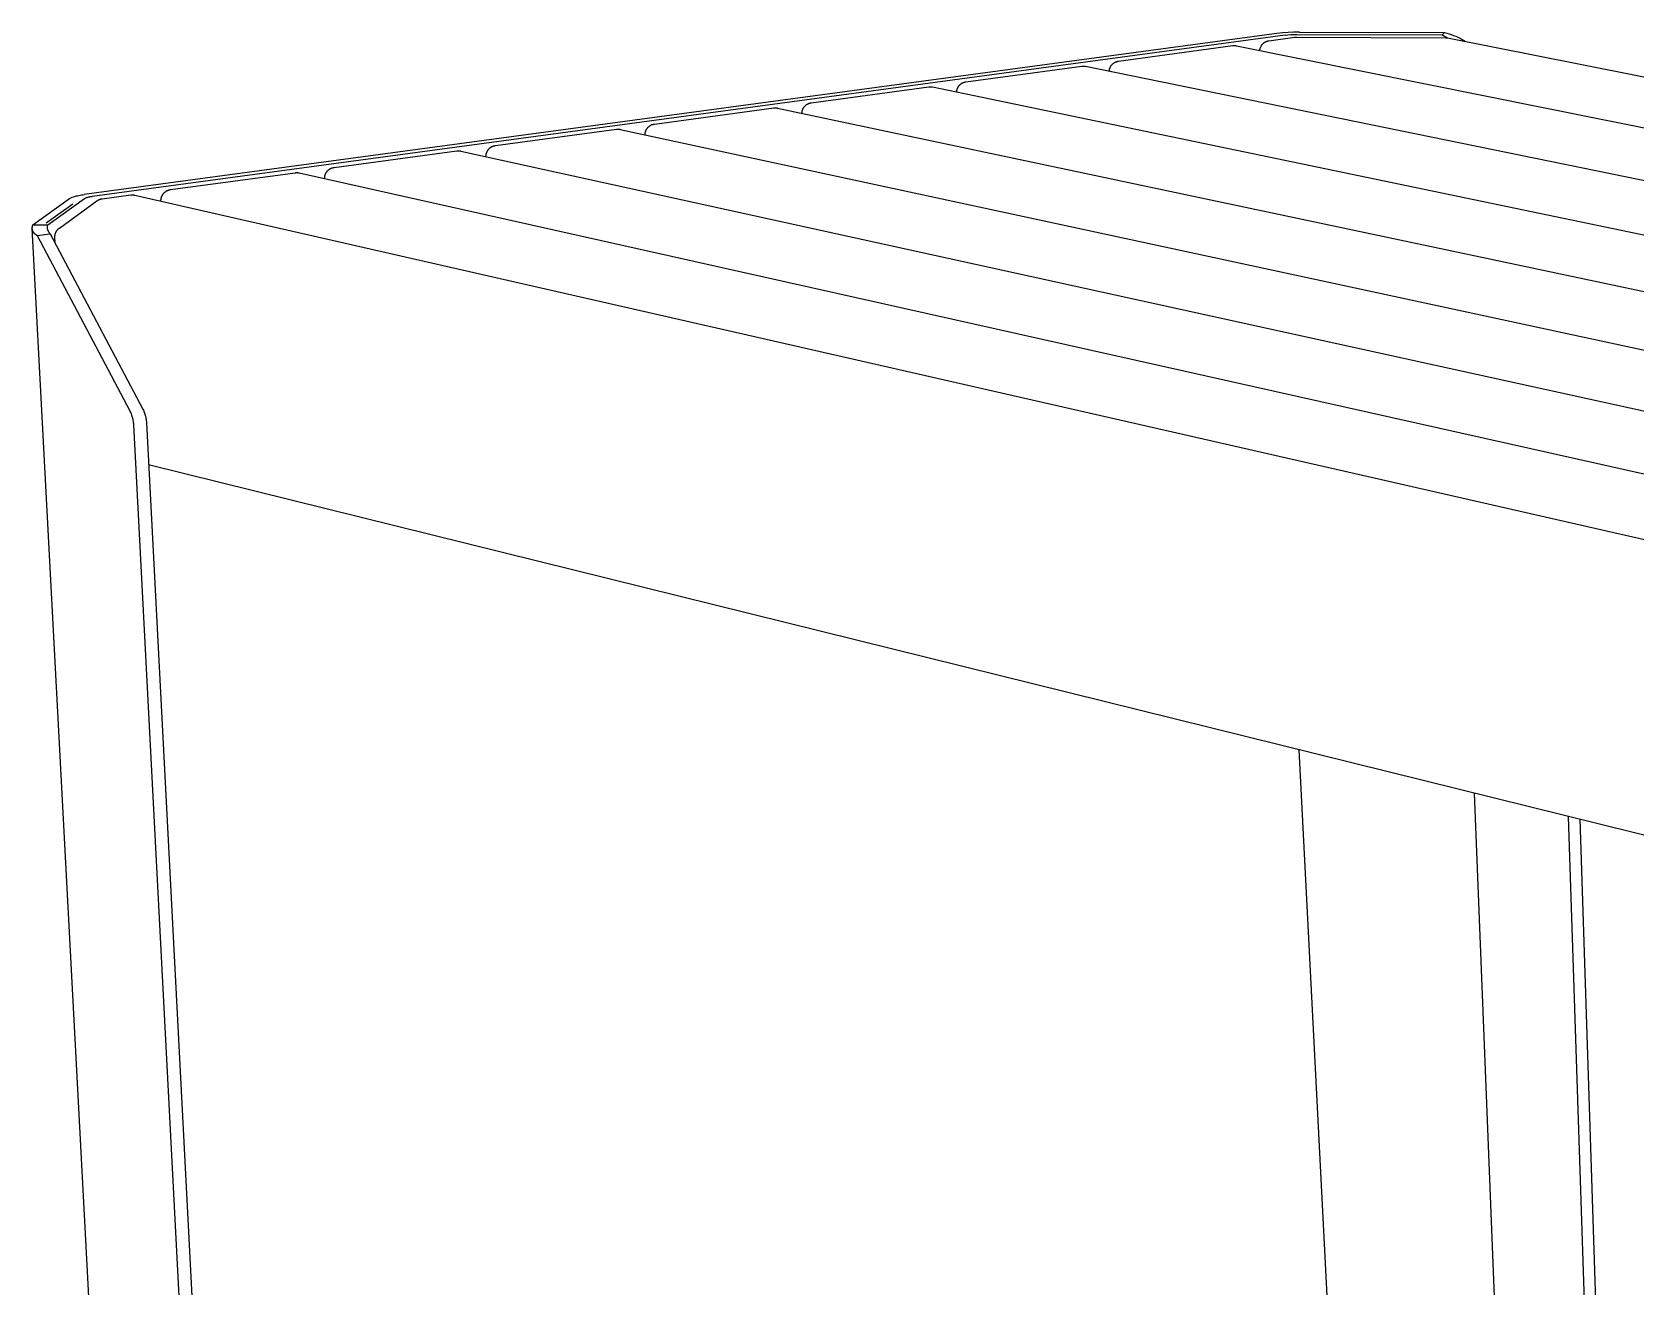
# Model space of a CAD drawing. Header units: millimetres. Extents: x 0 to 4030, y 0 to 2816.
# Drawn here: x 410.5 to 627.6, y 1132.1 to 1302.1 of the extents above; entities that cross this region are included whole.
import ezdxf

# ---------------------------------------------------------------- set-up
doc = ezdxf.new("R2010")
doc.units = ezdxf.units.MM
doc.header["$MEASUREMENT"] = 0
doc.layers.add('Domyślny', color=7, linetype='Continuous', true_color=0x000000)
doc.layers.add('Utwórz2D linie widoczne', color=7, linetype='Continuous', true_color=0x000000)

msp = doc.modelspace()

# ---------------------------------------------------------------- linework, layer by layer
at = {"layer": 'Domyślny'}
for p, q in [((587.74, 1093.42), (582.05, 1204.84)), ((609.96, 1093.3), (605.8, 1198.96))]:
    msp.add_line(p, q, dxfattribs=at)
at = {"layer": 'Utwórz2D linie widoczne'}
for p, q in [((579.02, 1301.87), (417.5, 1280.03)), ((580.13, 1301.65), (418.58, 1279.79)), ((577.95, 1300.87), (581.47, 1301.34)), ((579.78, 1301.95), (579.02, 1301.87)), ((580.54, 1302.01), (579.78, 1301.95)), ((580.13, 1301.65), (580.53, 1301.69)), ((580.53, 1301.69), (580.93, 1301.72)), ((581.3, 1302.04), (580.54, 1302.01)), ((580.93, 1301.72), (581.34, 1301.74)), ((582.07, 1302.05), (581.3, 1302.04)), ((581.34, 1301.74), (581.74, 1301.74)), ((581.47, 1301.34), (581.52, 1301.35)), ((581.52, 1301.35), (581.57, 1301.35)), ((581.57, 1301.35), (581.62, 1301.36)), ((581.62, 1301.36), (581.67, 1301.36)), ((581.67, 1301.36), (601.84, 1301.29)), ((581.74, 1301.74), (601.4, 1301.68)), ((582.07, 1302.05), (601.71, 1301.98)), ((601.4, 1301.68), (601.71, 1301.98)), ((601.4, 1301.68), (601.65, 1301.55)), ((601.65, 1301.55), (601.9, 1301.41)), ((601.71, 1301.98), (602.03, 1301.9)), ((601.84, 1301.29), (601.89, 1301.29)), ((601.89, 1301.29), (601.93, 1301.29)), ((601.9, 1301.41), (602.13, 1301.26)), ((601.93, 1301.29), (601.98, 1301.28)), ((601.98, 1301.28), (602.03, 1301.28)), ((602.03, 1301.9), (602.34, 1301.81)), ((602.03, 1301.28), (602.07, 1301.27)), ((602.07, 1301.27), (602.12, 1301.26)), ((602.12, 1301.26), (1235.44, 1175.98)), ((602.34, 1301.81), (602.64, 1301.71)), ((602.64, 1301.71), (602.95, 1301.6)), ((602.95, 1301.6), (603.24, 1301.48)), ((603.24, 1301.48), (603.54, 1301.35)), ((603.54, 1301.35), (603.83, 1301.21)), ((603.83, 1301.21), (604.12, 1301.06)), ((604.12, 1301.06), (604.4, 1300.91)), ((557.58, 1298.11), (573.07, 1300.21)), ((573.07, 1300.21), (573.12, 1300.21)), ((573.12, 1300.21), (573.17, 1300.22)), ((573.17, 1300.22), (573.22, 1300.22)), ((573.22, 1300.22), (573.26, 1300.22)), ((573.26, 1300.22), (573.31, 1300.22)), ((573.31, 1300.22), (573.36, 1300.22)), ((573.36, 1300.22), (573.41, 1300.21)), ((573.41, 1300.21), (573.46, 1300.21)), ((573.46, 1300.21), (573.51, 1300.2)), ((573.51, 1300.2), (573.56, 1300.19)), ((573.56, 1300.19), (1229.21, 1168.3)), ((576.72, 1299.6), (576.73, 1299.65)), ((576.72, 1299.55), (576.72, 1299.6)), ((576.73, 1299.65), (576.74, 1299.7)), ((576.74, 1299.7), (576.75, 1299.75)), ((576.75, 1299.75), (576.76, 1299.79)), ((576.76, 1299.79), (576.77, 1299.84)), ((576.77, 1299.84), (576.78, 1299.89)), ((576.78, 1299.89), (576.8, 1299.94)), ((576.8, 1299.94), (576.82, 1299.98)), ((576.82, 1299.98), (576.84, 1300.03)), ((576.84, 1300.03), (576.86, 1300.07)), ((576.86, 1300.07), (576.88, 1300.11)), ((576.88, 1300.11), (576.9, 1300.16)), ((576.9, 1300.16), (576.92, 1300.2)), ((576.92, 1300.2), (576.95, 1300.24)), ((576.95, 1300.24), (576.98, 1300.28)), ((576.98, 1300.28), (577.01, 1300.32)), ((577.01, 1300.32), (577.04, 1300.36)), ((577.04, 1300.36), (577.07, 1300.4)), ((577.07, 1300.4), (577.1, 1300.43)), ((577.1, 1300.43), (577.14, 1300.47)), ((577.14, 1300.47), (577.17, 1300.5)), ((577.17, 1300.5), (577.21, 1300.53)), ((577.21, 1300.53), (577.24, 1300.56)), ((577.24, 1300.56), (577.28, 1300.59)), ((577.28, 1300.59), (577.32, 1300.62)), ((577.32, 1300.62), (577.36, 1300.65)), ((577.36, 1300.65), (577.4, 1300.68)), ((577.4, 1300.68), (577.45, 1300.7)), ((577.45, 1300.7), (577.49, 1300.72)), ((577.49, 1300.72), (577.53, 1300.75)), ((577.53, 1300.75), (577.58, 1300.77)), ((577.58, 1300.77), (577.62, 1300.78)), ((577.62, 1300.78), (577.67, 1300.8)), ((577.67, 1300.8), (577.72, 1300.82)), ((577.72, 1300.82), (577.76, 1300.83)), ((577.76, 1300.83), (577.81, 1300.84)), ((577.81, 1300.84), (577.86, 1300.85)), ((577.86, 1300.85), (577.9, 1300.86)), ((577.9, 1300.86), (577.95, 1300.87)), ((604.11, 1300.87), (604.4, 1300.91)), ((604.46, 1300.8), (604.4, 1300.91)), ((536.92, 1295.31), (552.63, 1297.44)), ((552.63, 1297.44), (552.68, 1297.44)), ((552.68, 1297.44), (552.73, 1297.45)), ((552.73, 1297.45), (552.78, 1297.45)), ((552.78, 1297.45), (552.83, 1297.45)), ((552.83, 1297.45), (552.88, 1297.45)), ((552.88, 1297.45), (552.92, 1297.45)), ((552.92, 1297.45), (552.97, 1297.44)), ((552.97, 1297.44), (553.02, 1297.44)), ((553.02, 1297.44), (553.07, 1297.43)), ((553.07, 1297.43), (553.12, 1297.42)), ((553.12, 1297.42), (1208.01, 1163.41)), ((556.33, 1296.76), (556.34, 1296.81)), ((556.34, 1296.86), (556.35, 1296.91)), ((556.34, 1296.81), (556.34, 1296.86)), ((556.35, 1296.91), (556.36, 1296.96)), ((556.36, 1296.96), (556.37, 1297.01)), ((556.37, 1297.01), (556.38, 1297.06)), ((556.38, 1297.06), (556.39, 1297.1)), ((556.39, 1297.1), (556.41, 1297.15)), ((556.41, 1297.15), (556.43, 1297.2)), ((556.43, 1297.2), (556.44, 1297.24)), ((556.44, 1297.24), (556.46, 1297.29)), ((556.46, 1297.29), (556.49, 1297.33)), ((556.49, 1297.33), (556.51, 1297.38)), ((556.51, 1297.38), (556.53, 1297.42)), ((556.53, 1297.42), (556.56, 1297.46)), ((556.56, 1297.46), (556.59, 1297.51)), ((556.59, 1297.51), (556.62, 1297.55)), ((556.62, 1297.55), (556.65, 1297.58)), ((556.65, 1297.58), (556.68, 1297.62)), ((556.68, 1297.62), (556.71, 1297.66)), ((556.71, 1297.66), (556.75, 1297.7)), ((556.75, 1297.7), (556.78, 1297.73)), ((556.78, 1297.73), (556.82, 1297.76)), ((556.82, 1297.76), (556.86, 1297.8)), ((556.86, 1297.8), (556.9, 1297.83)), ((556.9, 1297.83), (556.94, 1297.86)), ((556.94, 1297.86), (556.98, 1297.88)), ((556.98, 1297.88), (557.02, 1297.91)), ((557.02, 1297.91), (557.06, 1297.94)), ((557.06, 1297.94), (557.1, 1297.96)), ((557.1, 1297.96), (557.15, 1297.98)), ((557.15, 1297.98), (557.19, 1298)), ((557.19, 1298), (557.24, 1298.02)), ((557.24, 1298.02), (557.29, 1298.04)), ((557.29, 1298.04), (557.33, 1298.05)), ((557.33, 1298.05), (557.38, 1298.07)), ((557.38, 1298.07), (557.43, 1298.08)), ((557.43, 1298.08), (557.48, 1298.09)), ((557.48, 1298.09), (557.53, 1298.1)), ((557.53, 1298.1), (557.58, 1298.11)), ((515.98, 1292.47), (531.9, 1294.63)), ((531.9, 1294.63), (531.95, 1294.63)), ((531.95, 1294.63), (532, 1294.64)), ((532, 1294.64), (532.05, 1294.64)), ((532.05, 1294.64), (532.1, 1294.64)), ((532.1, 1294.64), (532.15, 1294.64)), ((532.15, 1294.64), (532.21, 1294.64)), ((532.21, 1294.64), (532.26, 1294.63)), ((532.26, 1294.63), (532.31, 1294.63)), ((532.31, 1294.63), (532.36, 1294.62)), ((532.36, 1294.62), (532.41, 1294.61)), ((532.41, 1294.61), (1186.43, 1158.44)), ((535.79, 1294.46), (535.81, 1294.5)), ((535.81, 1294.5), (535.83, 1294.55)), ((535.83, 1294.55), (535.85, 1294.59)), ((535.85, 1294.59), (535.88, 1294.63)), ((535.88, 1294.63), (535.9, 1294.68)), ((535.9, 1294.68), (535.93, 1294.72)), ((535.93, 1294.72), (535.96, 1294.76)), ((535.96, 1294.76), (535.99, 1294.79)), ((535.99, 1294.79), (536.02, 1294.83)), ((536.02, 1294.83), (536.06, 1294.87)), ((536.06, 1294.87), (536.09, 1294.9)), ((536.09, 1294.9), (536.13, 1294.94)), ((536.13, 1294.94), (536.16, 1294.97)), ((536.16, 1294.97), (536.2, 1295)), ((536.2, 1295), (536.24, 1295.03)), ((536.24, 1295.03), (536.28, 1295.06)), ((536.28, 1295.06), (536.32, 1295.09)), ((536.32, 1295.09), (536.36, 1295.12)), ((536.36, 1295.12), (536.41, 1295.14)), ((536.41, 1295.14), (536.45, 1295.16)), ((536.45, 1295.16), (536.49, 1295.18)), ((536.49, 1295.18), (536.54, 1295.21)), ((536.54, 1295.21), (536.59, 1295.22)), ((536.59, 1295.22), (536.63, 1295.24)), ((536.63, 1295.24), (536.68, 1295.26)), ((536.68, 1295.26), (536.73, 1295.27)), ((536.73, 1295.27), (536.77, 1295.28)), ((536.77, 1295.28), (536.82, 1295.29)), ((536.82, 1295.29), (536.87, 1295.3)), ((536.87, 1295.3), (536.92, 1295.31)), ((515.45, 1292.3), (515.5, 1292.32)), ((515.5, 1292.32), (515.54, 1292.34)), ((515.54, 1292.34), (515.59, 1292.37)), ((515.59, 1292.37), (515.64, 1292.38)), ((515.64, 1292.38), (515.68, 1292.4)), ((515.68, 1292.4), (515.73, 1292.42)), ((515.73, 1292.42), (515.78, 1292.43)), ((515.78, 1292.43), (515.83, 1292.44)), ((515.83, 1292.44), (515.88, 1292.45)), ((515.88, 1292.45), (515.93, 1292.46)), ((515.93, 1292.46), (515.98, 1292.47)), ((535.67, 1294.03), (535.68, 1294.08)), ((535.67, 1293.98), (535.67, 1294.03)), ((535.67, 1293.93), (535.67, 1293.98)), ((535.68, 1294.08), (535.69, 1294.13)), ((535.69, 1294.13), (535.7, 1294.18)), ((535.7, 1294.18), (535.71, 1294.22)), ((535.71, 1294.22), (535.72, 1294.27)), ((535.72, 1294.27), (535.73, 1294.32)), ((535.73, 1294.32), (535.75, 1294.37)), ((535.75, 1294.37), (535.77, 1294.41)), ((535.77, 1294.41), (535.79, 1294.46)), ((494.74, 1289.59), (510.89, 1291.78)), ((510.89, 1291.78), (510.94, 1291.79)), ((510.94, 1291.79), (510.99, 1291.79)), ((510.99, 1291.79), (511.04, 1291.79)), ((511.04, 1291.79), (511.09, 1291.8)), ((511.09, 1291.8), (511.15, 1291.79)), ((511.15, 1291.79), (511.2, 1291.79)), ((511.2, 1291.79), (511.25, 1291.79)), ((511.25, 1291.79), (511.3, 1291.78)), ((511.3, 1291.78), (511.35, 1291.77)), ((511.35, 1291.77), (511.4, 1291.76)), ((511.4, 1291.76), (1164.45, 1153.37)), ((514.71, 1291.11), (514.72, 1291.16)), ((514.71, 1291.06), (514.71, 1291.11)), ((514.72, 1291.21), (514.73, 1291.26)), ((514.72, 1291.16), (514.72, 1291.21)), ((514.73, 1291.26), (514.74, 1291.31)), ((514.74, 1291.31), (514.75, 1291.36)), ((514.75, 1291.36), (514.76, 1291.41)), ((514.76, 1291.41), (514.78, 1291.46)), ((514.78, 1291.46), (514.79, 1291.51)), ((514.79, 1291.51), (514.81, 1291.55)), ((514.81, 1291.55), (514.83, 1291.6)), ((514.83, 1291.6), (514.85, 1291.65)), ((514.85, 1291.65), (514.87, 1291.69)), ((514.87, 1291.69), (514.89, 1291.73)), ((514.89, 1291.73), (514.92, 1291.78)), ((514.92, 1291.78), (514.94, 1291.82)), ((514.94, 1291.82), (514.97, 1291.86)), ((514.97, 1291.86), (515, 1291.9)), ((515, 1291.9), (515.03, 1291.94)), ((515.03, 1291.94), (515.07, 1291.98)), ((515.07, 1291.98), (515.1, 1292.02)), ((515.1, 1292.02), (515.13, 1292.06)), ((515.13, 1292.06), (515.17, 1292.09)), ((515.17, 1292.09), (515.21, 1292.12)), ((515.21, 1292.12), (515.25, 1292.16)), ((515.25, 1292.16), (515.29, 1292.19)), ((515.29, 1292.19), (515.33, 1292.22)), ((515.33, 1292.22), (515.37, 1292.25)), ((515.37, 1292.25), (515.41, 1292.27)), ((515.41, 1292.27), (515.45, 1292.3)), ((473.21, 1286.68), (489.58, 1288.89)), ((489.58, 1288.89), (489.63, 1288.9)), ((489.63, 1288.9), (489.69, 1288.91)), ((489.69, 1288.91), (489.74, 1288.91)), ((489.74, 1288.91), (489.79, 1288.91)), ((489.79, 1288.91), (489.84, 1288.91)), ((489.84, 1288.91), (489.9, 1288.9)), ((489.9, 1288.9), (489.95, 1288.9)), ((489.95, 1288.9), (490, 1288.89)), ((490, 1288.89), (490.05, 1288.88)), ((490.05, 1288.88), (490.11, 1288.87)), ((490.11, 1288.87), (1142.06, 1148.21)), ((493.47, 1288.3), (493.48, 1288.35)), ((493.47, 1288.25), (493.47, 1288.3)), ((493.47, 1288.2), (493.47, 1288.25)), ((493.47, 1288.15), (493.47, 1288.2)), ((493.48, 1288.35), (493.49, 1288.4)), ((493.49, 1288.4), (493.5, 1288.45)), ((493.5, 1288.45), (493.51, 1288.5)), ((493.51, 1288.5), (493.52, 1288.54)), ((493.52, 1288.54), (493.54, 1288.59)), ((493.54, 1288.59), (493.55, 1288.64)), ((493.55, 1288.64), (493.57, 1288.69)), ((493.57, 1288.69), (493.59, 1288.73)), ((493.59, 1288.73), (493.61, 1288.78)), ((493.61, 1288.78), (493.63, 1288.82)), ((493.63, 1288.82), (493.66, 1288.87)), ((493.66, 1288.87), (493.68, 1288.91)), ((493.68, 1288.91), (493.71, 1288.95)), ((493.71, 1288.95), (493.74, 1288.99)), ((493.74, 1288.99), (493.77, 1289.03)), ((493.77, 1289.03), (493.8, 1289.07)), ((493.8, 1289.07), (493.83, 1289.11)), ((493.83, 1289.11), (493.86, 1289.15)), ((493.86, 1289.15), (493.9, 1289.18)), ((493.9, 1289.18), (493.94, 1289.22)), ((493.94, 1289.22), (493.97, 1289.25)), ((493.97, 1289.25), (494.01, 1289.28)), ((494.01, 1289.28), (494.05, 1289.31)), ((494.05, 1289.31), (494.09, 1289.34)), ((494.09, 1289.34), (494.13, 1289.37)), ((494.13, 1289.37), (494.18, 1289.4)), ((494.18, 1289.4), (494.22, 1289.42)), ((494.22, 1289.42), (494.26, 1289.45)), ((494.26, 1289.45), (494.31, 1289.47)), ((494.31, 1289.47), (494.35, 1289.49)), ((494.35, 1289.49), (494.4, 1289.51)), ((494.4, 1289.51), (494.45, 1289.53)), ((494.45, 1289.53), (494.5, 1289.54)), ((494.5, 1289.54), (494.54, 1289.55)), ((494.54, 1289.55), (494.59, 1289.57)), ((494.59, 1289.57), (494.64, 1289.58)), ((494.64, 1289.58), (494.69, 1289.59)), ((494.69, 1289.59), (494.74, 1289.59)), ((451.37, 1283.72), (467.97, 1285.97)), ((467.97, 1285.97), (468.02, 1285.97)), ((468.02, 1285.97), (468.07, 1285.98)), ((468.07, 1285.98), (468.12, 1285.98)), ((468.12, 1285.98), (468.17, 1285.98)), ((468.17, 1285.98), (468.22, 1285.98)), ((468.22, 1285.98), (468.27, 1285.98)), ((468.27, 1285.98), (468.32, 1285.97)), ((468.32, 1285.97), (468.37, 1285.97)), ((468.37, 1285.97), (468.41, 1285.96)), ((468.41, 1285.96), (468.46, 1285.95)), ((468.46, 1285.95), (468.51, 1285.94)), ((468.51, 1285.94), (1119.24, 1142.95)), ((472.04, 1285.79), (472.06, 1285.84)), ((472.06, 1285.84), (472.08, 1285.89)), ((472.08, 1285.89), (472.11, 1285.93)), ((472.11, 1285.93), (472.13, 1285.97)), ((472.13, 1285.97), (472.16, 1286.02)), ((472.16, 1286.02), (472.19, 1286.06)), ((472.19, 1286.06), (472.22, 1286.1)), ((472.22, 1286.1), (472.25, 1286.14)), ((472.25, 1286.14), (472.28, 1286.18)), ((472.28, 1286.18), (472.31, 1286.22)), ((472.31, 1286.22), (472.35, 1286.26)), ((472.35, 1286.26), (472.39, 1286.29)), ((472.39, 1286.29), (472.42, 1286.33)), ((472.42, 1286.33), (472.46, 1286.36)), ((472.46, 1286.36), (472.5, 1286.39)), ((472.5, 1286.39), (472.55, 1286.42)), ((472.55, 1286.42), (472.59, 1286.45)), ((472.59, 1286.45), (472.63, 1286.48)), ((472.63, 1286.48), (472.67, 1286.5)), ((472.67, 1286.5), (472.72, 1286.53)), ((472.72, 1286.53), (472.77, 1286.55)), ((472.77, 1286.55), (472.81, 1286.57)), ((472.81, 1286.57), (472.86, 1286.59)), ((472.86, 1286.59), (472.91, 1286.61)), ((472.91, 1286.61), (472.96, 1286.62)), ((472.96, 1286.62), (473.01, 1286.64)), ((473.01, 1286.64), (473.05, 1286.65)), ((473.05, 1286.65), (473.1, 1286.66)), ((473.1, 1286.66), (473.15, 1286.67)), ((473.15, 1286.67), (473.21, 1286.68)), ((450.97, 1283.61), (451.02, 1283.63)), ((451.02, 1283.63), (451.07, 1283.65)), ((451.07, 1283.65), (451.12, 1283.66)), ((451.12, 1283.66), (451.17, 1283.68)), ((451.17, 1283.68), (451.22, 1283.69)), ((451.22, 1283.69), (451.27, 1283.7)), ((451.27, 1283.7), (451.32, 1283.71)), ((451.32, 1283.71), (451.37, 1283.72)), ((471.92, 1285.3), (471.93, 1285.35)), ((471.92, 1285.25), (471.92, 1285.3)), ((471.92, 1285.2), (471.92, 1285.25)), ((471.93, 1285.4), (471.94, 1285.45)), ((471.93, 1285.35), (471.93, 1285.4)), ((471.94, 1285.45), (471.95, 1285.5)), ((471.95, 1285.5), (471.96, 1285.55)), ((471.96, 1285.55), (471.97, 1285.6)), ((471.97, 1285.6), (471.99, 1285.65)), ((471.99, 1285.65), (472, 1285.7)), ((472, 1285.7), (472.02, 1285.75)), ((472.02, 1285.75), (472.04, 1285.79)), ((429.21, 1280.72), (446.06, 1283)), ((446.06, 1283), (446.11, 1283)), ((446.11, 1283), (446.16, 1283.01)), ((446.16, 1283.01), (446.21, 1283.01)), ((446.21, 1283.01), (446.26, 1283.01)), ((446.26, 1283.01), (446.31, 1283.01)), ((446.31, 1283.01), (446.36, 1283.01)), ((446.36, 1283.01), (446.41, 1283.01)), ((446.41, 1283.01), (446.46, 1283)), ((446.46, 1283), (446.51, 1282.99)), ((446.51, 1282.99), (446.56, 1282.98)), ((446.56, 1282.98), (446.61, 1282.97)), ((446.61, 1282.97), (1095.99, 1137.59)), ((450.07, 1282.3), (450.08, 1282.35)), ((450.07, 1282.25), (450.07, 1282.3)), ((450.07, 1282.2), (450.07, 1282.25)), ((450.08, 1282.4), (450.09, 1282.45)), ((450.08, 1282.35), (450.08, 1282.4)), ((450.09, 1282.5), (450.1, 1282.55)), ((450.09, 1282.45), (450.09, 1282.5)), ((450.1, 1282.55), (450.11, 1282.6)), ((450.11, 1282.6), (450.13, 1282.65)), ((450.13, 1282.65), (450.14, 1282.7)), ((450.14, 1282.7), (450.16, 1282.75)), ((450.16, 1282.75), (450.18, 1282.8)), ((450.18, 1282.8), (450.2, 1282.84)), ((450.2, 1282.84), (450.22, 1282.89)), ((450.22, 1282.89), (450.24, 1282.93)), ((450.24, 1282.93), (450.26, 1282.98)), ((450.26, 1282.98), (450.29, 1283.02)), ((450.29, 1283.02), (450.32, 1283.07)), ((450.32, 1283.07), (450.35, 1283.11)), ((450.35, 1283.11), (450.38, 1283.15)), ((450.38, 1283.15), (450.41, 1283.19)), ((450.41, 1283.19), (450.44, 1283.23)), ((450.44, 1283.23), (450.48, 1283.27)), ((450.48, 1283.27), (450.51, 1283.3)), ((450.51, 1283.3), (450.55, 1283.34)), ((450.55, 1283.34), (450.59, 1283.37)), ((450.59, 1283.37), (450.63, 1283.4)), ((450.63, 1283.4), (450.67, 1283.43)), ((450.67, 1283.43), (450.71, 1283.46)), ((450.71, 1283.46), (450.75, 1283.49)), ((450.75, 1283.49), (450.79, 1283.52)), ((450.79, 1283.52), (450.84, 1283.54)), ((450.84, 1283.54), (450.88, 1283.57)), ((450.88, 1283.57), (450.93, 1283.59)), ((450.93, 1283.59), (450.97, 1283.61)), ((410.56, 1275.95), (415.54, 1279.52)), ((412.57, 1275.94), (417.54, 1279.52)), ((415.54, 1279.52), (415.71, 1279.6)), ((415.71, 1279.6), (415.88, 1279.67)), ((415.88, 1279.67), (416.06, 1279.73)), ((416.06, 1279.73), (416.23, 1279.79)), ((416.23, 1279.79), (416.41, 1279.85)), ((416.41, 1279.85), (416.59, 1279.89)), ((416.59, 1279.89), (416.77, 1279.93)), ((416.77, 1279.93), (416.95, 1279.97)), ((416.95, 1279.97), (417.13, 1279.99)), ((417.13, 1279.99), (417.32, 1280.02)), ((417.32, 1280.02), (417.5, 1280.03)), ((417.54, 1279.52), (417.63, 1279.56)), ((417.63, 1279.56), (417.72, 1279.59)), ((417.72, 1279.59), (417.81, 1279.63)), ((417.81, 1279.63), (417.91, 1279.66)), ((417.91, 1279.66), (418, 1279.69)), ((418, 1279.69), (418.09, 1279.71)), ((418.09, 1279.71), (418.19, 1279.73)), ((418.19, 1279.73), (418.29, 1279.75)), ((418.29, 1279.75), (418.38, 1279.77)), ((418.38, 1279.77), (418.48, 1279.78)), ((418.48, 1279.78), (418.58, 1279.79)), ((419.36, 1279.26), (419.41, 1279.29)), ((419.41, 1279.29), (419.45, 1279.31)), ((419.45, 1279.31), (419.5, 1279.33)), ((419.5, 1279.33), (419.54, 1279.35)), ((419.54, 1279.35), (419.59, 1279.37)), ((419.59, 1279.37), (419.64, 1279.39)), ((419.64, 1279.39), (419.69, 1279.4)), ((419.69, 1279.4), (419.73, 1279.42)), ((419.73, 1279.42), (419.78, 1279.43)), ((419.78, 1279.43), (419.83, 1279.44)), ((419.83, 1279.44), (419.88, 1279.45)), ((419.88, 1279.45), (419.93, 1279.46)), ((419.93, 1279.46), (423.83, 1279.99)), ((423.83, 1279.99), (423.88, 1279.99)), ((423.88, 1279.99), (423.93, 1280)), ((423.93, 1280), (423.98, 1280)), ((423.98, 1280), (424.04, 1280)), ((424.04, 1280), (424.09, 1280)), ((424.09, 1280), (424.14, 1280)), ((424.14, 1280), (424.19, 1279.99)), ((424.19, 1279.99), (424.24, 1279.99)), ((424.24, 1279.99), (424.29, 1279.98)), ((424.29, 1279.98), (424.34, 1279.97)), ((424.34, 1279.97), (424.39, 1279.96)), ((424.39, 1279.96), (1072.3, 1132.13)), ((427.91, 1279.33), (427.92, 1279.38)), ((427.91, 1279.27), (427.91, 1279.33)), ((427.92, 1279.43), (427.93, 1279.48)), ((427.92, 1279.38), (427.92, 1279.43)), ((427.93, 1279.48), (427.94, 1279.53)), ((427.94, 1279.53), (427.95, 1279.58)), ((427.95, 1279.58), (427.96, 1279.63)), ((427.96, 1279.63), (427.98, 1279.68)), ((427.98, 1279.68), (427.99, 1279.73)), ((427.99, 1279.73), (428.01, 1279.78)), ((428.01, 1279.78), (428.03, 1279.83)), ((428.03, 1279.83), (428.05, 1279.87)), ((428.05, 1279.87), (428.07, 1279.92)), ((428.07, 1279.92), (428.1, 1279.96)), ((428.1, 1279.96), (428.12, 1280.01)), ((428.12, 1280.01), (428.15, 1280.05)), ((428.15, 1280.05), (428.18, 1280.1)), ((428.18, 1280.1), (428.21, 1280.14)), ((428.21, 1280.14), (428.24, 1280.18)), ((428.24, 1280.18), (428.28, 1280.22)), ((428.28, 1280.22), (428.31, 1280.26)), ((428.31, 1280.26), (428.35, 1280.29)), ((428.35, 1280.29), (428.38, 1280.33)), ((428.38, 1280.33), (428.42, 1280.36)), ((428.42, 1280.36), (428.46, 1280.4)), ((428.46, 1280.4), (428.5, 1280.43)), ((428.5, 1280.43), (428.55, 1280.46)), ((428.55, 1280.46), (428.59, 1280.49)), ((428.59, 1280.49), (428.63, 1280.52)), ((428.63, 1280.52), (428.68, 1280.54)), ((428.68, 1280.54), (428.72, 1280.57)), ((428.72, 1280.57), (428.77, 1280.59)), ((428.77, 1280.59), (428.82, 1280.61)), ((428.82, 1280.61), (428.86, 1280.63)), ((428.86, 1280.63), (428.91, 1280.65)), ((428.91, 1280.65), (428.96, 1280.66)), ((428.96, 1280.66), (429.01, 1280.68)), ((429.01, 1280.68), (429.06, 1280.69)), ((429.06, 1280.69), (429.11, 1280.7)), ((429.11, 1280.7), (429.16, 1280.71)), ((429.16, 1280.71), (429.21, 1280.72)), ((415.97, 1278.75), (412.36, 1276.15)), ((414.16, 1275.51), (419.24, 1279.18)), ((419.24, 1279.18), (419.28, 1279.21)), ((419.28, 1279.21), (419.32, 1279.24)), ((419.32, 1279.24), (419.36, 1279.26)), ((427.91, 1279.22), (427.91, 1279.27)), ((427.91, 1279.17), (427.91, 1279.22)), ((427.91, 1279.16), (427.91, 1279.17)), ((422.18, 1055), (410.45, 1275.48)), ((410.48, 1275.64), (410.49, 1275.68)), ((410.48, 1275.61), (410.48, 1275.64)), ((410.48, 1275.57), (410.48, 1275.61)), ((410.48, 1275.53), (410.48, 1275.57)), ((410.48, 1275.49), (410.48, 1275.53)), ((410.48, 1275.45), (410.48, 1275.49)), ((410.48, 1275.41), (410.48, 1275.45)), ((410.49, 1275.37), (410.48, 1275.41)), ((410.49, 1275.68), (410.5, 1275.72)), ((410.49, 1275.33), (410.49, 1275.37)), ((410.5, 1275.29), (410.49, 1275.33)), ((410.5, 1275.76), (410.51, 1275.8)), ((410.5, 1275.72), (410.5, 1275.76)), ((410.51, 1275.25), (410.5, 1275.29)), ((410.51, 1275.8), (410.52, 1275.84)), ((410.52, 1275.22), (410.51, 1275.25)), ((410.52, 1275.84), (410.53, 1275.87)), ((410.53, 1275.18), (410.52, 1275.22)), ((410.53, 1275.87), (410.55, 1275.91)), ((410.54, 1275.14), (410.53, 1275.18)), ((410.56, 1275.1), (410.54, 1275.14)), ((410.55, 1275.91), (410.56, 1275.95)), ((410.56, 1275.95), (412.57, 1275.94)), ((410.57, 1275.07), (410.56, 1275.1)), ((410.59, 1275.03), (410.57, 1275.07)), ((410.61, 1275), (410.59, 1275.03)), ((410.62, 1274.96), (410.61, 1275)), ((410.64, 1274.93), (410.62, 1274.96)), ((412.53, 1275.69), (412.54, 1275.73)), ((412.53, 1275.65), (412.53, 1275.69)), ((412.53, 1275.61), (412.53, 1275.65)), ((412.53, 1275.56), (412.53, 1275.61)), ((412.53, 1275.52), (412.53, 1275.56)), ((412.54, 1275.48), (412.53, 1275.52)), ((412.54, 1275.77), (412.55, 1275.82)), ((412.54, 1275.73), (412.54, 1275.77)), ((412.54, 1275.44), (412.54, 1275.48)), ((412.55, 1275.39), (412.54, 1275.44)), ((412.55, 1275.86), (412.56, 1275.9)), ((412.55, 1275.82), (412.55, 1275.86)), ((412.56, 1275.35), (412.55, 1275.39)), ((412.56, 1275.9), (412.57, 1275.94)), ((412.57, 1275.31), (412.56, 1275.35)), ((412.58, 1275.27), (412.57, 1275.31)), ((412.59, 1275.23), (412.58, 1275.27)), ((412.61, 1275.19), (412.59, 1275.23)), ((412.62, 1275.15), (412.61, 1275.19)), ((412.64, 1275.11), (412.62, 1275.15)), ((412.66, 1275.07), (412.64, 1275.11)), ((412.67, 1275.03), (412.66, 1275.07)), ((412.7, 1275), (412.67, 1275.03)), ((412.72, 1274.96), (412.7, 1275)), ((412.74, 1274.93), (412.72, 1274.96)), ((413.67, 1274.93), (413.7, 1274.97)), ((413.7, 1274.97), (413.72, 1275.02)), ((413.72, 1275.02), (413.74, 1275.06)), ((413.74, 1275.06), (413.77, 1275.11)), ((413.77, 1275.11), (413.8, 1275.15)), ((413.8, 1275.15), (413.83, 1275.19)), ((413.83, 1275.19), (413.86, 1275.23)), ((413.86, 1275.23), (413.89, 1275.27)), ((413.89, 1275.27), (413.93, 1275.31)), ((413.93, 1275.31), (413.96, 1275.35)), ((413.96, 1275.35), (414, 1275.38)), ((414, 1275.38), (414.04, 1275.42)), ((414.04, 1275.42), (414.08, 1275.45)), ((414.08, 1275.45), (414.12, 1275.48)), ((414.12, 1275.48), (414.16, 1275.51)), ((410.67, 1274.9), (410.64, 1274.93)), ((410.69, 1274.86), (410.67, 1274.9)), ((410.71, 1274.83), (410.69, 1274.86)), ((410.74, 1274.8), (410.71, 1274.83)), ((410.76, 1274.77), (410.74, 1274.8)), ((410.79, 1274.74), (410.76, 1274.77)), ((410.81, 1274.71), (410.79, 1274.74)), ((410.84, 1274.69), (410.81, 1274.71)), ((410.87, 1274.66), (410.84, 1274.69)), ((410.9, 1274.63), (410.87, 1274.66)), ((410.93, 1274.61), (410.9, 1274.63)), ((410.97, 1274.59), (410.93, 1274.61)), ((411, 1274.57), (410.97, 1274.59)), ((411.03, 1274.54), (411, 1274.57)), ((411.07, 1274.52), (411.03, 1274.54)), ((411.1, 1274.51), (411.07, 1274.52)), ((411.14, 1274.49), (411.1, 1274.51)), ((411.14, 1274.49), (412.9, 1274.73)), ((411.14, 1274.49), (423.68, 1250.73)), ((412.76, 1274.89), (412.74, 1274.93)), ((412.79, 1274.86), (412.76, 1274.89)), ((412.82, 1274.82), (412.79, 1274.86)), ((412.84, 1274.79), (412.82, 1274.82)), ((412.87, 1274.76), (412.84, 1274.79)), ((412.9, 1274.73), (412.87, 1274.76)), ((412.9, 1274.73), (425.45, 1250.99)), ((413.54, 1274.43), (413.55, 1274.48)), ((413.54, 1274.38), (413.54, 1274.43)), ((413.54, 1274.33), (413.54, 1274.38)), ((413.54, 1274.28), (413.54, 1274.33)), ((413.54, 1274.23), (413.54, 1274.28)), ((413.58, 1273.45), (413.54, 1274.23)), ((413.55, 1274.48), (413.56, 1274.53)), ((413.56, 1274.58), (413.57, 1274.64)), ((413.56, 1274.53), (413.56, 1274.58)), ((413.57, 1274.64), (413.59, 1274.68)), ((413.59, 1274.68), (413.6, 1274.73)), ((413.6, 1274.73), (413.62, 1274.78)), ((413.62, 1274.78), (413.63, 1274.83)), ((413.63, 1274.83), (413.65, 1274.88)), ((413.65, 1274.88), (413.67, 1274.93)), ((423.68, 1250.73), (423.75, 1250.6)), ((423.75, 1250.6), (423.81, 1250.46)), ((423.81, 1250.46), (423.87, 1250.32)), ((423.87, 1250.32), (423.92, 1250.18)), ((423.92, 1250.18), (423.96, 1250.04)), ((423.96, 1250.04), (424.01, 1249.89)), ((424.01, 1249.89), (424.05, 1249.75)), ((424.05, 1249.75), (424.08, 1249.6)), ((424.08, 1249.6), (424.11, 1249.46)), ((424.11, 1249.46), (424.13, 1249.31)), ((424.13, 1249.31), (424.15, 1249.16)), ((424.15, 1249.16), (424.17, 1249.01)), ((424.17, 1249.01), (424.18, 1248.86)), ((425.45, 1250.99), (425.52, 1250.85)), ((425.52, 1250.85), (425.58, 1250.71)), ((425.58, 1250.71), (425.63, 1250.58)), ((425.63, 1250.58), (425.69, 1250.44)), ((425.69, 1250.44), (425.73, 1250.29)), ((425.73, 1250.29), (425.78, 1250.15)), ((425.78, 1250.15), (425.81, 1250.01)), ((425.81, 1250.01), (425.85, 1249.86)), ((425.85, 1249.86), (425.88, 1249.71)), ((425.88, 1249.71), (425.9, 1249.57)), ((425.9, 1249.57), (425.92, 1249.42)), ((425.92, 1249.42), (425.93, 1249.27)), ((425.93, 1249.27), (425.94, 1249.12)), ((425.94, 1249.12), (436.22, 1050.77)), ((424.18, 1248.86), (434.49, 1050.41)), ((1014.9, 1097.68), (426.24, 1243.41)), ((622.03, 1089.7), (618.52, 1195.81)), ((623.56, 1090.02), (620.08, 1195.42))]:
    msp.add_line(p, q, dxfattribs=at)

doc.saveas('drawing.dxf')
